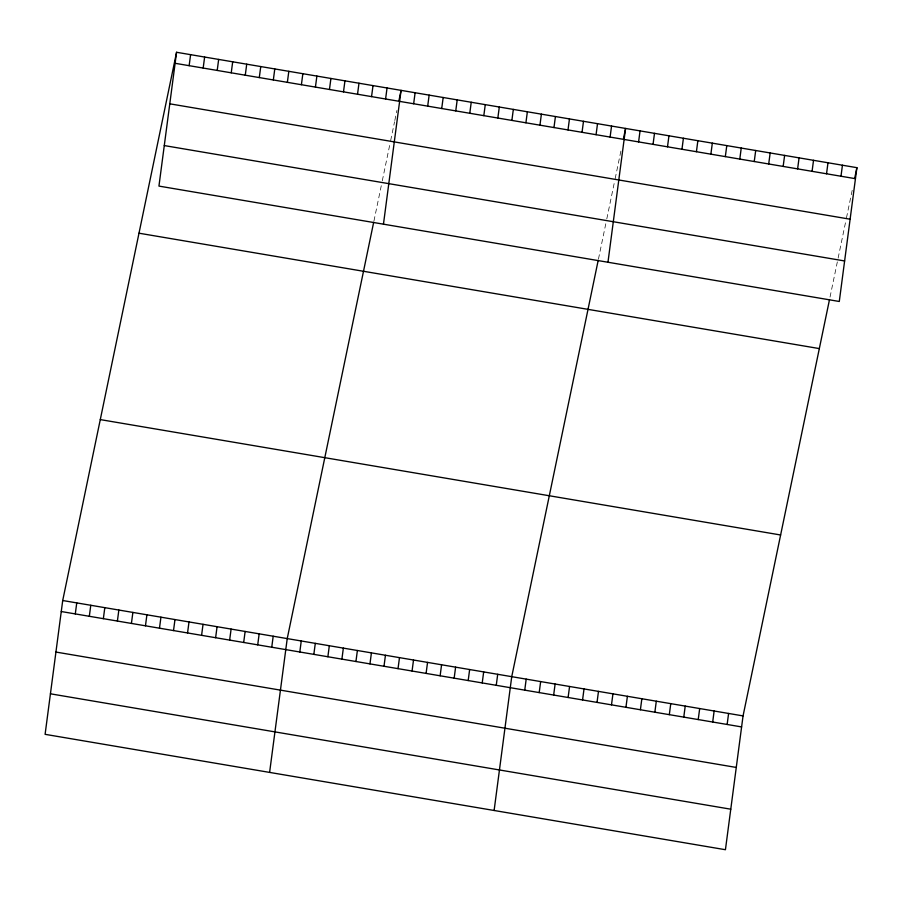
<?xml version="1.0" encoding="UTF-8"?>
<svg xmlns="http://www.w3.org/2000/svg" width="902" height="902" viewBox="0 0 902 902"><rect width="100%" height="100%" fill="white"/><g stroke="black" fill="none" stroke-linecap="round" stroke-linejoin="round"><path stroke-width="0.68" stroke-dasharray="4.51 3.38" d="M373.947 221.024L381.512 184.583M382.29 180.817L390.115 143.125M390.645 140.611L394.557 121.77M394.817 120.507L396.903 110.461M598.454 259.099L606.02 222.67M606.798 218.893L614.623 181.201M615.153 178.686L621.151 149.8M830.032 297.074L837.338 261.896M838.116 258.13L845.941 220.438M846.459 217.923L852.469 189.025"/><path stroke-width="1.35" d="M176.566 52.282L158.944 186.094L839.288 301.482L856.9 167.671L176.566 52.282L62.712 600.518L45.1 734.329L725.433 849.718L743.056 715.906L829.502 299.588M75.294 613.912L76.749 602.897M89.332 616.292L90.775 605.276M103.358 618.671L104.812 607.655M189.149 65.677L190.593 54.661M117.395 621.05L118.85 610.045M203.175 68.056L204.63 57.04M131.421 623.429L132.876 612.424M217.213 70.435L218.656 59.419M145.459 625.808L146.913 614.803M231.239 72.814L232.693 61.798M159.485 628.198L160.939 617.182M245.276 75.193L246.72 64.177M173.522 630.577L174.977 619.561M259.302 77.572L260.757 66.556M187.548 632.956L189.003 621.94M273.34 79.951L274.783 68.935M201.586 635.335L203.04 624.319M287.366 82.33L288.82 71.314M215.623 637.714L217.066 626.698M301.403 84.709L302.858 73.705M229.649 640.093L231.104 629.077M315.429 87.088L316.884 76.084M243.687 642.472L245.13 631.456M329.467 89.467L330.921 78.463M257.713 644.851L259.167 633.835M343.493 91.857L344.947 80.842M271.75 647.23L273.193 636.214M357.53 94.236L358.985 83.221M269.608 772.405L287.231 638.593L373.676 222.275M371.556 96.615L373.011 85.6M299.814 651.988L301.257 640.984M385.594 98.994L387.048 87.979M313.84 654.367L315.294 643.363M383.463 224.17L401.074 90.358L398.988 100.415M327.877 656.746L329.32 645.742M413.657 103.753L415.112 92.737M341.903 659.136L343.358 648.121M427.695 106.132L429.138 95.116M355.94 661.516L357.384 650.5M441.721 108.511L443.175 97.495M369.967 663.895L371.421 652.879M455.758 110.89L457.201 99.874M384.004 666.274L385.447 655.258M469.784 113.269L471.239 102.253M398.03 668.653L399.485 657.637M483.822 115.648L485.265 104.643M412.067 671.032L413.511 660.016M497.848 118.027L499.302 107.022M426.094 673.411L427.548 662.395M511.885 120.406L513.328 109.401M440.131 675.79L441.574 664.774M525.911 122.796L527.366 111.78M454.157 678.169L455.611 667.153M539.948 125.175L541.392 114.159M468.194 680.548L469.638 669.532M553.975 127.554L555.429 116.538M482.22 682.927L483.675 671.911M568.012 129.933L569.455 118.917M496.258 685.306L497.701 674.301M582.038 132.312L583.493 121.296M494.116 810.492L511.738 676.68L598.195 260.351M596.075 134.691L597.519 123.675M524.75 690.143L526.193 679.127M610.102 137.07L611.556 126.054M539.204 692.589L540.648 681.585M607.971 262.245L625.582 128.434L623.496 138.491M553.659 695.047L555.113 684.032M638.593 141.907L640.048 130.891M568.113 697.494L569.568 686.49M653.048 144.354L654.502 133.338M582.568 699.952L584.022 688.936M667.503 146.8L668.957 135.796M597.034 702.399L598.477 691.383M681.968 149.258L683.412 138.243M611.488 704.857L612.943 693.841M696.423 151.705L697.866 140.701M625.943 707.303L627.397 696.288M710.877 154.163L712.332 143.147M640.397 709.761L641.852 698.746M725.332 156.61L726.787 145.605M654.863 712.208L656.306 701.192M739.798 159.068L741.241 148.052M669.318 714.666L670.761 703.65M754.252 161.514L755.696 150.499M683.772 717.113L685.227 706.097M768.707 163.972L770.161 152.957M698.227 719.571L699.681 708.555M783.161 166.419L784.616 155.403M712.693 722.017L714.136 711.001M797.616 168.877L799.071 157.861M727.147 724.464L728.591 713.459M812.082 171.324L813.525 160.308M826.536 173.782L827.991 162.766M840.991 176.228L842.445 165.213M854.814 177.717L856.9 167.671M175.112 63.298L855.446 178.686M169.779 103.82L850.112 219.209M164.288 145.572L844.622 260.96M138.998 233.201L819.332 348.589M100.291 419.599L780.625 534.987M62.712 600.518L743.056 715.906M61.268 611.533L741.602 726.922M55.935 652.056L736.269 767.444M50.433 693.807L730.767 809.195"/></g></svg>
